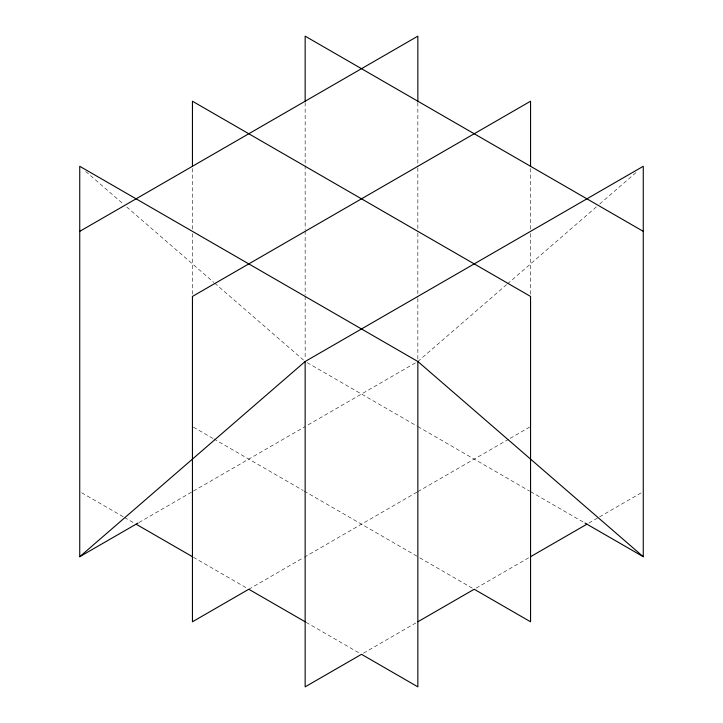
<?xml version="1.0" encoding="UTF-8"?>
<svg xmlns="http://www.w3.org/2000/svg" width="723" height="723" viewBox="0 0 723 723"><rect width="100%" height="100%" fill="white"/><g stroke="black" fill="none" stroke-linecap="round" stroke-linejoin="round"><path stroke-width="0.54" stroke-dasharray="3.62 2.71" d="M506.651 284.6L417.849 361.5L306.118 426.01M507.501 283.859L596.303 206.959M599.719 204.003L637.288 171.468M139.006 522.494L192.445 491.64M193.412 491.08L305.151 426.57M248.793 589.245L303.208 557.831M304.175 557.27L416.882 492.2M417.849 491.64L509.182 438.915M510.158 438.355L530.555 426.57M363.443 653.194L416.882 622.34M476.15 588.124L529.588 557.27M588.856 523.054L598.572 517.442M599.539 516.882L641.319 492.761M307.094 362.621L416.882 426.01M417.849 426.57L529.588 491.08M530.555 491.64L583.994 522.494M193.412 427.13L212.842 438.355M213.818 438.915L303.208 490.519M304.175 491.08L418.825 557.27M419.792 557.831L472.264 588.124M81.681 492.761L123.461 516.882M124.428 517.442L134.144 523.054M193.412 557.27L246.85 588.124M306.118 622.34L359.557 653.194M85.712 171.468L123.281 204.003M126.697 206.959L213.791 282.386M214.641 283.118L304.293 360.759M530.555 168.531L530.555 229.119M530.555 233.601L530.555 294.189M417.849 102.576L417.849 166.742M417.849 167.863L417.849 232.038M417.849 233.158L417.849 297.334M417.849 298.454L417.849 359.25M305.151 102.576L305.151 164.492M305.151 165.612L305.151 229.787M305.151 230.908L305.151 295.083M305.151 296.204L305.151 359.25M192.445 168.531L192.445 229.119M192.445 233.601L192.445 294.189"/><path stroke-width="1.08" d="M643.262 556.71L417.849 361.5L79.738 166.29L79.738 556.71L305.151 361.5L643.262 166.29L643.262 556.71L584.97 523.054M79.738 231.36L417.849 36.15L417.849 101.446M79.738 556.71L138.03 523.054M417.849 621.78L474.207 589.245L530.555 621.78L530.555 296.43L192.445 101.22L192.445 166.29M530.555 556.71L586.913 524.175M643.262 231.36L305.151 36.15L305.151 101.446M136.087 524.175L192.445 556.71M305.151 621.78L248.793 589.245L192.445 621.78L192.445 296.43L530.555 101.22L530.555 166.29M417.849 361.5L417.849 686.85L361.5 654.315L305.151 686.85L305.151 361.5"/></g></svg>
